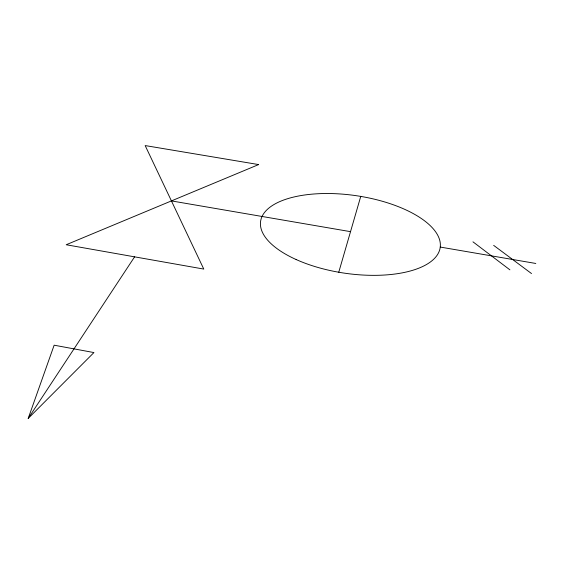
<?xml version="1.0" encoding="UTF-8"?>
<svg xmlns="http://www.w3.org/2000/svg" width="564" height="564" viewBox="0 0 564 564"><rect width="100%" height="100%" fill="white"/><g stroke="black" fill="none" stroke-linecap="round" stroke-linejoin="round"><path stroke-width="0.85" d="M338.76 272.222L360.756 196.385M28.2 418.432L54.144 345.196L93.927 352.563L28.2 418.432L134.599 256.846M171.428 200.904L350.526 231.656M440.258 247.067L535.8 263.466M493.662 245.368L531.528 273.568M472.97 241.836L509.898 269.839M258.636 164.575L66.2 244.748L203.78 269.077L145.167 145.568L258.636 164.575M296.114 259.525A90.748 39.177 8.3 0 0 439.694 249.831A90.748 39.177 8.3 0 0 315.41 193.889A90.748 39.177 8.3 0 0 296.114 259.525"/></g></svg>
